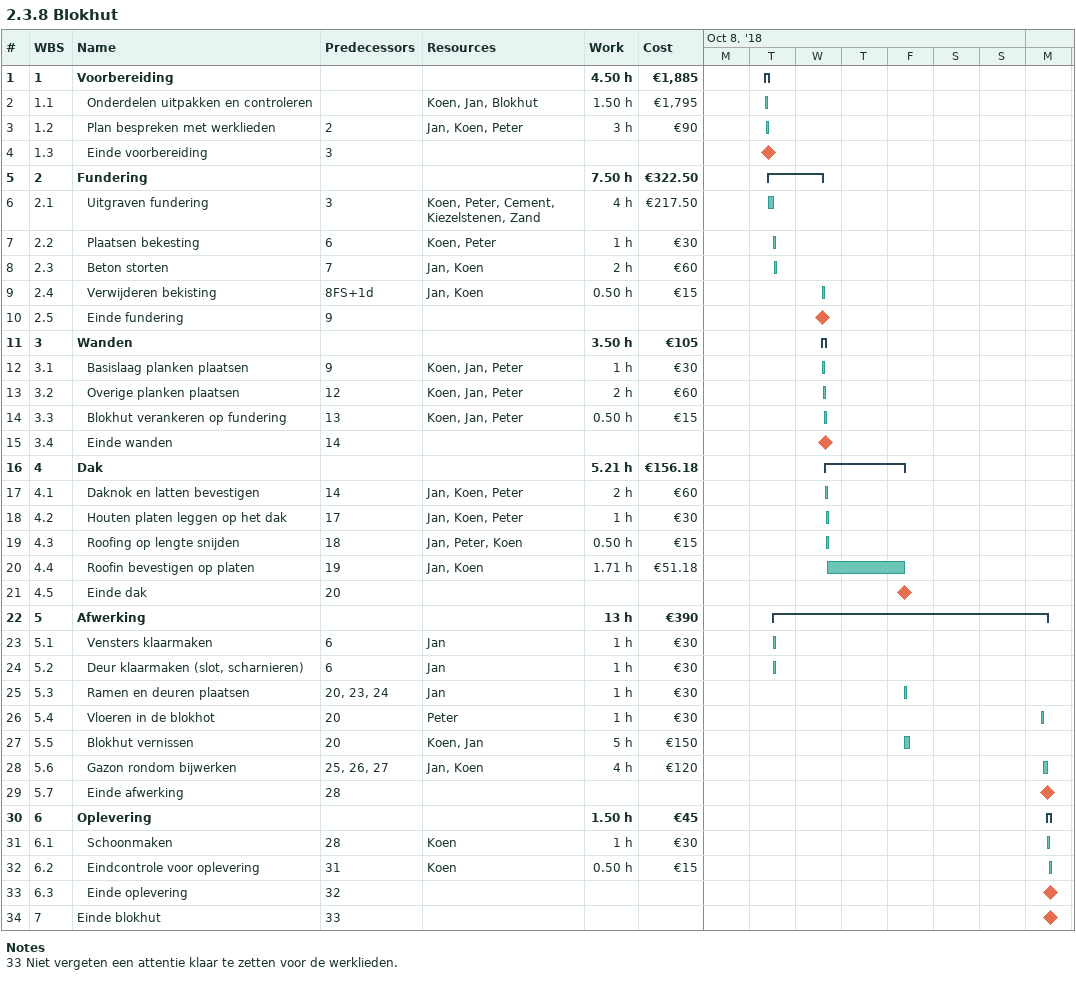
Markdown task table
2.3.8 Blokhut

| ID | WBS | Task | Start | Finish | Predecessors | Resources | Work (h) | Cost (€) |
|---|---|---|---|---|---|---|---|---|
| 1 | 1 | **Voorbereiding** | 2018-10-09 | 2018-10-09 |  |  | 4.50 | 1885 |
| 2 | 1.1 | Onderdelen uitpakken en controleren | 2018-10-09 | 2018-10-09 |  | Koen, Jan, Blokhut | 1.50 | 1795 |
| 3 | 1.2 | Plan bespreken met werklieden | 2018-10-09 | 2018-10-09 | 2 | Jan, Koen, Peter | 3 | 90 |
| 4 | 1.3 | Einde voorbereiding (milestone) | 2018-10-09 | 2018-10-09 | 3 |  |  |  |
| 5 | 2 | **Fundering** | 2018-10-09 | 2018-10-10 |  |  | 7.50 | 322.50 |
| 6 | 2.1 | Uitgraven fundering | 2018-10-09 | 2018-10-09 | 3 | Koen, Peter, Cement, Kiezelstenen, Zand | 4 | 217.50 |
| 7 | 2.2 | Plaatsen bekesting | 2018-10-09 | 2018-10-09 | 6 | Koen, Peter | 1 | 30 |
| 8 | 2.3 | Beton storten | 2018-10-09 | 2018-10-09 | 7 | Jan, Koen | 2 | 60 |
| 9 | 2.4 | Verwijderen bekisting | 2018-10-10 | 2018-10-10 | 8FS+1d | Jan, Koen | 0.50 | 15 |
| 10 | 2.5 | Einde fundering (milestone) | 2018-10-10 | 2018-10-10 | 9 |  |  |  |
| 11 | 3 | **Wanden** | 2018-10-10 | 2018-10-10 |  |  | 3.50 | 105 |
| 12 | 3.1 | Basislaag planken plaatsen | 2018-10-10 | 2018-10-10 | 9 | Koen, Jan, Peter | 1 | 30 |
| 13 | 3.2 | Overige planken plaatsen | 2018-10-10 | 2018-10-10 | 12 | Koen, Jan, Peter | 2 | 60 |
| 14 | 3.3 | Blokhut verankeren op fundering | 2018-10-10 | 2018-10-10 | 13 | Koen, Jan, Peter | 0.50 | 15 |
| 15 | 3.4 | Einde wanden (milestone) | 2018-10-10 | 2018-10-10 | 14 |  |  |  |
| 16 | 4 | **Dak** | 2018-10-10 | 2018-10-12 |  |  | 5.21 | 156.18 |
| 17 | 4.1 | Daknok en latten bevestigen | 2018-10-10 | 2018-10-10 | 14 | Jan, Koen, Peter | 2 | 60 |
| 18 | 4.2 | Houten platen leggen op het dak | 2018-10-10 | 2018-10-10 | 17 | Jan, Koen, Peter | 1 | 30 |
| 19 | 4.3 | Roofing op lengte snijden | 2018-10-10 | 2018-10-10 | 18 | Jan, Peter, Koen | 0.50 | 15 |
| 20 | 4.4 | Roofin bevestigen op platen | 2018-10-10 | 2018-10-12 | 19 | Jan, Koen | 1.71 | 51.18 |
| 21 | 4.5 | Einde dak (milestone) | 2018-10-12 | 2018-10-12 | 20 |  |  |  |
| 22 | 5 | **Afwerking** | 2018-10-09 | 2018-10-15 |  |  | 13 | 390 |
| 23 | 5.1 | Vensters klaarmaken | 2018-10-09 | 2018-10-09 | 6 | Jan | 1 | 30 |
| 24 | 5.2 | Deur klaarmaken (slot, scharnieren) | 2018-10-09 | 2018-10-09 | 6 | Jan | 1 | 30 |
| 25 | 5.3 | Ramen en deuren plaatsen | 2018-10-12 | 2018-10-12 | 20, 23, 24 | Jan | 1 | 30 |
| 26 | 5.4 | Vloeren in de blokhot | 2018-10-15 | 2018-10-15 | 20 | Peter | 1 | 30 |
| 27 | 5.5 | Blokhut vernissen | 2018-10-12 | 2018-10-12 | 20 | Koen, Jan | 5 | 150 |
| 28 | 5.6 | Gazon rondom bijwerken | 2018-10-15 | 2018-10-15 | 25, 26, 27 | Jan, Koen | 4 | 120 |
| 29 | 5.7 | Einde afwerking (milestone) | 2018-10-15 | 2018-10-15 | 28 |  |  |  |
| 30 | 6 | **Oplevering** | 2018-10-15 | 2018-10-15 |  |  | 1.50 | 45 |
| 31 | 6.1 | Schoonmaken | 2018-10-15 | 2018-10-15 | 28 | Koen | 1 | 30 |
| 32 | 6.2 | Eindcontrole voor oplevering | 2018-10-15 | 2018-10-15 | 31 | Koen | 0.50 | 15 |
| 33 | 6.3 | Einde oplevering (milestone) | 2018-10-15 | 2018-10-15 | 32 |  |  |  |
| 34 | 7 | Einde blokhut (milestone) | 2018-10-15 | 2018-10-15 | 33 |  |  |  |

Notes
- 33: Niet vergeten een attentie klaar te zetten voor de werklieden.
